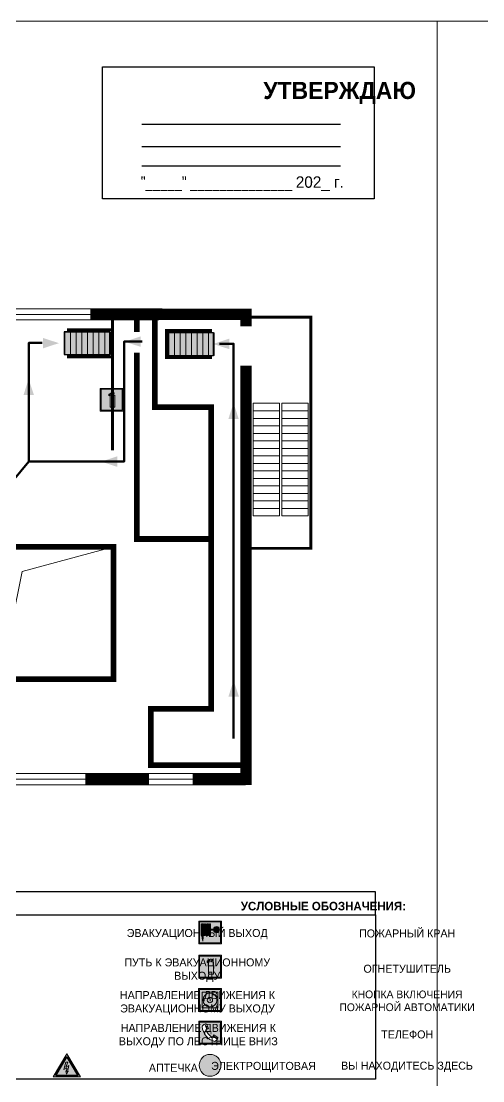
# Model space of a CAD drawing. Header units: millimetres. Extents: x 13810 to 67229, y 12374 to 21950.
# Drawn here: x 17756.1 to 17917.6, y 15359.5 to 15730.1 of the extents above; entities that cross this region are included whole.
import ezdxf

# ---------------------------------------------------------------- set-up
doc = ezdxf.new("R2010")
doc.units = ezdxf.units.MM
doc.layers.add('План_Штампы', color=7, linetype='Continuous')
doc.styles.add('обычный', font='arial.ttf')

# ---------------------------------------------------------------- blocks, each defined once
blk = doc.blocks.new('A$C3E6D3DDE')
at = {"lineweight": 5}
h = blk.add_hatch(color=40, dxfattribs=at)
h.paths.add_polyline_path([(24.1, 1.45), (16.46, -11.35), (31.74, -11.35)])
h.paths.add_polyline_path([(24.09, -0.46), (30.03, -10.41), (18.14, -10.41)], flags=16)
h.paths.add_polyline_path([(24.54, -3.08), (23.41, -6.02), (25.13, -5.01), (24.33, -8.5), (24.82, -8.27), (23.79, -9.86), (23.4, -8.04), (23.8, -8.43), (24.04, -6.29), (22.39, -7.25), (23.44, -3.08)], flags=0)
h = blk.add_hatch(color=256, dxfattribs=at)
h.paths.add_polyline_path([(24.37, 0.03, 0.567511), (23.82, 0.03), (17.59, -10.4, 0.582454), (17.86, -10.88), (30.32, -10.88, 0.582149), (30.6, -10.4)])
h.paths.add_polyline_path([(24.09, -0.46), (18.14, -10.41), (30.03, -10.41)], flags=16)
h.paths.add_polyline_path([(24.54, -3.08), (23.41, -6.02), (25.13, -5.01), (24.33, -8.5), (24.82, -8.27), (23.79, -9.86), (23.4, -8.04), (23.8, -8.43), (24.04, -6.29), (22.39, -7.25), (23.44, -3.08)], flags=0)
h = blk.add_hatch(color=40, dxfattribs=at)
h.paths.add_polyline_path([(24.09, -0.46), (18.14, -10.41), (30.03, -10.41)])
h.paths.add_polyline_path([(24.82, -8.27), (23.79, -9.86), (23.4, -8.04), (23.8, -8.43), (24.04, -6.29), (22.39, -7.25), (23.44, -3.08), (24.54, -3.08), (23.41, -6.02), (25.13, -5.01), (24.33, -8.5)], flags=16)
at = {"color": 40, "lineweight": 5}
for p, q in [((16.46, -11.35), (24.1, 1.45)), ((24.1, 1.45), (31.74, -11.35))]:
    blk.add_line(p, q, dxfattribs=at)
at = {"lineweight": 5}
for p, q in [((17.59, -10.4), (23.82, 0.03)), ((24.37, 0.03), (30.6, -10.4)), ((18.14, -10.41), (24.09, -0.46)), ((23.44, -3.08), (22.39, -7.25)), ((23.41, -6.02), (24.54, -3.08)), ((25.13, -5.01), (23.41, -6.02)), ((24.54, -3.08), (23.44, -3.08)), ((24.09, -0.46), (30.03, -10.41)), ((24.33, -8.5), (25.13, -5.01)), ((17.86, -10.88), (30.32, -10.88)), ((18.14, -10.41), (30.03, -10.41)), ((22.39, -7.25), (24.04, -6.29)), ((23.8, -8.43), (23.4, -8.04)), ((23.4, -8.04), (23.79, -9.86)), ((23.79, -9.86), (24.82, -8.27)), ((24.04, -6.29), (23.8, -8.43)), ((24.82, -8.27), (24.33, -8.5))]:
    blk.add_line(p, q, dxfattribs=at)
at = {"color": 50, "lineweight": 5}
blk.add_line((31.74, -11.35), (16.46, -11.35), dxfattribs=at)
blk = doc.blocks.new('A$C37112FD5')
at = {"true_color": 0xf5f5ff}
h = blk.add_hatch(color=7, dxfattribs=at)
h.dxf.hatch_style = 1
h.paths.add_polyline_path([(12.8, -7.4), (0, -7.4), (0, -20.2), (12.8, -20.2)])
h.paths.add_polyline_path([(12.29, -7.91), (12.29, -19.69), (0.51, -19.69), (0.51, -7.91)], flags=16)
h.paths.add_polyline_path([(4.98, -9.04, -0.42597), (5.17, -9.22), (5.17, -12.25), (5.17, -15.29, -0.432244), (4.98, -15.47), (4.83, -15.47, -0.42597), (4.64, -15.29), (4.64, -12.25), (4.64, -9.22, -0.432244), (4.83, -9.04)], flags=0)
h.paths.add_polyline_path([(4.28, -9.22), (4.28, -12.25), (4.28, -15.29, -0.432244), (4.09, -15.47), (3.94, -15.47, -0.42597), (3.75, -15.29), (3.75, -12.25), (3.75, -9.22, -0.432244), (3.94, -9.04), (4.09, -9.04, -0.42597)], flags=0)
h.paths.add_polyline_path([(5.72, -9.04), (5.87, -9.04, -0.42597), (6.06, -9.22), (6.06, -12.25), (6.06, -15.29, -0.432244), (5.87, -15.47), (5.72, -15.47, -0.42597), (5.53, -15.29), (5.53, -12.25), (5.53, -9.22, -0.432244)], flags=0)
h.paths.add_polyline_path([(6.42, -8.9), (6.5, -8.9, -0.42597), (6.69, -9.08), (6.69, -12.03), (8.21, -12.03, -15.824349), (8.21, -12.47), (6.69, -12.47), (6.69, -15.42, -0.432244), (6.5, -15.6), (6.42, -15.6)], flags=0)
h.paths.add_polyline_path([(3.39, -9.22), (3.39, -12.25), (3.39, -15.29, -0.432244), (3.2, -15.47), (3.05, -15.47, -0.42597), (2.85, -15.29), (2.85, -12.25), (2.85, -9.22, -0.432244), (3.05, -9.04), (3.2, -9.04, -0.42597)], flags=0)
h.paths.add_polyline_path([(2.5, -9.22), (2.5, -16.71), (1.96, -16.71), (1.96, -9.22, -0.432244), (2.15, -9.04), (2.31, -9.04, -0.42597)], flags=0)
h.paths.add_polyline_path([(1.61, -8.9), (1.61, -15.6), (1.57, -15.6, -0.42597), (1.37, -15.42), (1.37, -12.03), (1.37, -9.09, -0.432244), (1.57, -8.9)], flags=0)
h.paths.add_polyline_path([(9.76, -10.81), (9.76, -12.03), (8.49, -12.03, -0.336371)], flags=0)
h.paths.add_polyline_path([(8.49, -12.47), (9.76, -12.47), (9.76, -13.7, -0.336371)], flags=0)
h.paths.add_polyline_path([(10.11, -10.81, -0.336371), (11.38, -12.03), (10.11, -12.03)], flags=0)
h.paths.add_polyline_path([(10.11, -12.47), (11.38, -12.47, -0.336371), (10.11, -13.7)], flags=0)
h.paths.add_polyline_path([(2.5, -16.84), (2.5, -17.05), (1.97, -17.05), (1.97, -16.84)], flags=0)
h.paths.add_polyline_path([(2.5, -17.24, -0.033778), (2.24, -18.6, -0.033778), (1.97, -17.24)], flags=0)
h = blk.add_hatch(color=242)
h.dxf.hatch_style = 1
h.paths.add_polyline_path([(12.29, -7.91), (0.51, -7.91), (0.51, -19.69), (12.29, -19.69)])
h.paths.add_polyline_path([(6.42, -15.6), (6.42, -8.9), (6.5, -8.9, -0.42597), (6.69, -9.08), (6.69, -12.03), (8.21, -12.03, -15.824349), (8.21, -12.47), (6.69, -12.47), (6.69, -15.42, -0.432244), (6.5, -15.6)], flags=16)
h.paths.add_polyline_path([(5.87, -15.47), (5.72, -15.47, -0.42597), (5.53, -15.29), (5.53, -12.25), (5.53, -9.22, -0.432244), (5.72, -9.04), (5.87, -9.04, -0.42597), (6.06, -9.22), (6.06, -12.25), (6.06, -15.29, -0.432244)], flags=16)
h.paths.add_polyline_path([(4.98, -15.47), (4.83, -15.47, -0.42597), (4.64, -15.29), (4.64, -12.25), (4.64, -9.22, -0.432244), (4.83, -9.04), (4.98, -9.04, -0.42597), (5.17, -9.22), (5.17, -12.25), (5.17, -15.29, -0.432244)], flags=16)
h.paths.add_polyline_path([(4.09, -15.47), (3.94, -15.47, -0.42597), (3.75, -15.29), (3.75, -12.25), (3.75, -9.22, -0.432244), (3.94, -9.04), (4.09, -9.04, -0.42597), (4.28, -9.22), (4.28, -12.25), (4.28, -15.29, -0.432244)], flags=16)
h.paths.add_polyline_path([(3.2, -15.47), (3.05, -15.47, -0.42597), (2.85, -15.29), (2.85, -12.25), (2.85, -9.22, -0.432244), (3.05, -9.04), (3.2, -9.04, -0.42597), (3.39, -9.22), (3.39, -12.25), (3.39, -15.29, -0.432244)], flags=16)
h.paths.add_polyline_path([(2.5, -17.05), (1.97, -17.05), (1.97, -16.84), (2.5, -16.84)], flags=16)
h.paths.add_polyline_path([(2.5, -17.24, -0.033778), (2.24, -18.6, -0.033778), (1.97, -17.24)], flags=16)
h.paths.add_polyline_path([(2.5, -16.71), (1.96, -16.71), (1.96, -9.22, -0.432244), (2.15, -9.04), (2.31, -9.04, -0.42597), (2.5, -9.22)], flags=16)
h.paths.add_polyline_path([(1.61, -15.6), (1.57, -15.6, -0.42597), (1.37, -15.42), (1.37, -12.03), (1.37, -9.09, -0.432244), (1.57, -8.9), (1.61, -8.9)], flags=16)
h.paths.add_polyline_path([(8.49, -12.47), (9.76, -12.47), (9.76, -13.7, -0.336371)], flags=0)
h.paths.add_polyline_path([(10.11, -13.7), (10.11, -12.47), (11.38, -12.47, -0.336371)], flags=0)
h.paths.add_polyline_path([(8.49, -12.03, -0.336371), (9.76, -10.81), (9.76, -12.03)], flags=0)
h.paths.add_polyline_path([(10.11, -12.03), (10.11, -10.81, -0.336371), (11.38, -12.03)], flags=0)
h = blk.add_hatch(color=7, dxfattribs=at)
h.dxf.hatch_style = 1
h.paths.add_polyline_path([(1.61, -8.9), (1.57, -8.9, 0.432244), (1.37, -9.09), (1.37, -12.03), (1.37, -15.42, 0.42597), (1.57, -15.6), (1.61, -15.6)])
h.paths.add_polyline_path([(2.5, -9.22, 0.42597), (2.31, -9.04), (2.15, -9.04, 0.432244), (1.96, -9.22), (1.96, -16.71), (2.5, -16.71)])
h.paths.add_polyline_path([(2.5, -16.84), (1.97, -16.84), (1.97, -17.05), (2.5, -17.05)])
h.paths.add_polyline_path([(2.5, -17.24), (1.97, -17.24, 0.033778), (2.24, -18.6, 0.033778)])
h.paths.add_polyline_path([(3.39, -12.25), (3.39, -9.22, 0.42597), (3.2, -9.04), (3.05, -9.04, 0.432244), (2.85, -9.22), (2.85, -12.25), (2.85, -15.29, 0.42597), (3.05, -15.47), (3.2, -15.47, 0.432244), (3.39, -15.29)])
h.paths.add_polyline_path([(4.28, -12.25), (4.28, -9.22, 0.42597), (4.09, -9.04), (3.94, -9.04, 0.432244), (3.75, -9.22), (3.75, -12.25), (3.75, -15.29, 0.42597), (3.94, -15.47), (4.09, -15.47, 0.432244), (4.28, -15.29)])
h.paths.add_polyline_path([(5.17, -12.25), (5.17, -9.22, 0.42597), (4.98, -9.04), (4.83, -9.04, 0.432244), (4.64, -9.22), (4.64, -12.25), (4.64, -15.29, 0.42597), (4.83, -15.47), (4.98, -15.47, 0.432244), (5.17, -15.29)])
h.paths.add_polyline_path([(6.06, -12.25), (6.06, -9.22, 0.42597), (5.87, -9.04), (5.72, -9.04, 0.432244), (5.53, -9.22), (5.53, -12.25), (5.53, -15.29, 0.42597), (5.72, -15.47), (5.87, -15.47, 0.432244), (6.06, -15.29)])
h.paths.add_polyline_path([(6.69, -12.47), (8.21, -12.47, 15.824349), (8.21, -12.03), (6.69, -12.03), (6.69, -9.08, 0.42597), (6.5, -8.9), (6.42, -8.9), (6.42, -15.6), (6.5, -15.6, 0.432244), (6.69, -15.42)])
h.paths.add_polyline_path([(8.49, -12.47), (9.76, -12.47), (9.76, -13.7, -0.336371)], flags=16)
h.paths.add_polyline_path([(8.49, -12.03, -0.336371), (9.76, -10.81), (9.76, -12.03)], flags=16)
h.paths.add_polyline_path([(10.11, -12.47), (11.38, -12.47, -0.336371), (10.11, -13.7)], flags=16)
h.paths.add_polyline_path([(10.11, -12.03), (10.11, -10.81, -0.336371), (11.38, -12.03)], flags=16)
h = blk.add_hatch(color=242)
h.dxf.hatch_style = 1
h.paths.add_polyline_path([(9.76, -10.81, 0.336371), (8.49, -12.03), (9.76, -12.03)])
h.paths.add_polyline_path([(10.11, -10.81), (10.11, -12.03), (11.38, -12.03, 0.336371)])
h.paths.add_polyline_path([(11.38, -12.47), (10.11, -12.47), (10.11, -13.7, 0.336371)])
h.paths.add_polyline_path([(9.76, -12.47), (8.49, -12.47, 0.336371), (9.76, -13.7)])
at = {"color": 242, "lineweight": 5}
for p, q in [((0, -20.2), (0, -7.4)), ((0, -7.4), (12.8, -7.4)), ((1.37, -12.03), (1.37, -9.08)), ((1.57, -8.9), (1.61, -8.9)), ((1.61, -8.9), (1.61, -15.6)), ((1.96, -16.71), (1.96, -9.22)), ((2.15, -9.04), (2.31, -9.04)), ((2.5, -16.71), (2.5, -9.22)), ((2.85, -12.25), (2.85, -9.22)), ((3.05, -9.04), (3.2, -9.04)), ((3.39, -12.25), (3.39, -9.22)), ((3.75, -12.25), (3.75, -9.22)), ((3.94, -9.04), (4.09, -9.04)), ((4.28, -12.25), (4.28, -9.22)), ((4.64, -12.25), (4.64, -9.22)), ((4.83, -9.04), (4.98, -9.04)), ((5.17, -12.25), (5.17, -9.22)), ((5.53, -12.25), (5.53, -9.22)), ((5.72, -9.04), (5.87, -9.04)), ((6.06, -12.25), (6.06, -9.22)), ((6.42, -8.9), (6.42, -15.6)), ((6.5, -8.9), (6.42, -8.9)), ((6.69, -12.03), (6.69, -9.08)), ((9.76, -10.81), (9.76, -12.03)), ((10.11, -10.81), (10.11, -12.03)), ((12.8, -20.2), (12.8, -7.4)), ((1.37, -12.03), (1.37, -15.42)), ((1.57, -15.6), (1.61, -15.6)), ((1.96, -16.71), (2.5, -16.71)), ((1.97, -16.84), (2.5, -16.84)), ((1.97, -17.05), (1.97, -16.84)), ((2.5, -17.05), (1.97, -17.05)), ((1.97, -17.24), (2.5, -17.24)), ((2.5, -16.84), (2.5, -17.05)), ((2.85, -12.25), (2.85, -15.29)), ((3.05, -15.47), (3.2, -15.47)), ((3.39, -12.25), (3.39, -15.29)), ((3.75, -12.25), (3.75, -15.29)), ((3.94, -15.47), (4.09, -15.47)), ((4.28, -12.25), (4.28, -15.29)), ((4.64, -12.25), (4.64, -15.29)), ((4.83, -15.47), (4.98, -15.47)), ((5.17, -12.25), (5.17, -15.29)), ((5.53, -12.25), (5.53, -15.29)), ((5.72, -15.47), (5.87, -15.47)), ((6.06, -12.25), (6.06, -15.29)), ((6.42, -15.6), (6.5, -15.6)), ((8.21, -12.03), (6.69, -12.03)), ((8.21, -12.47), (6.69, -12.47)), ((6.69, -12.47), (6.69, -15.42)), ((9.76, -12.03), (8.49, -12.03)), ((9.76, -12.47), (8.49, -12.47)), ((9.76, -12.47), (9.76, -13.7)), ((11.38, -12.03), (10.11, -12.03)), ((11.38, -12.47), (10.11, -12.47)), ((10.11, -12.47), (10.11, -13.7)), ((0, -20.2), (12.8, -20.2))]:
    blk.add_line(p, q, dxfattribs=at)
blk.add_lwpolyline([(0.51, -7.91), (12.29, -7.91), (12.29, -19.69), (0.51, -19.69)], close=True, dxfattribs=at)
for centre, radius, start, end in [((1.56, -9.09), 0.182, 87.10267, 180.60715), ((2.15, -9.22), 0.182, 87.10267, 180.60715), ((2.32, -9.22), 0.182, 359.39285, 92.89733), ((3.04, -9.22), 0.182, 87.10267, 180.60715), ((3.21, -9.22), 0.182, 359.39285, 92.89733), ((3.93, -9.22), 0.182, 87.10267, 180.60715), ((4.1, -9.22), 0.182, 359.39285, 92.89733), ((4.82, -9.22), 0.182, 87.10267, 180.60715), ((4.99, -9.22), 0.182, 359.39285, 92.89733), ((5.71, -9.22), 0.182, 87.10267, 180.60715), ((5.88, -9.22), 0.182, 359.39285, 92.89733), ((6.51, -9.09), 0.182, 359.39285, 92.89733), ((9.93, -12.25), 1.74, 187.23185, 172.76815), ((9.93, -12.25), 1.46, 96.99266, 171.35851), ((9.93, -12.25), 1.46, 8.64149, 83.00734), ((1.56, -15.42), 0.182, 179.39285, 272.89733), ((12.17, -15.98), 10.27, 187.04098, 194.7793), ((-7.7, -15.98), 10.27, 345.2207, 352.95902), ((3.04, -15.29), 0.182, 179.39285, 272.89733), ((3.21, -15.29), 0.182, 267.10267, 0.60715), ((3.93, -15.29), 0.182, 179.39285, 272.89733), ((4.1, -15.29), 0.182, 267.10267, 0.60715), ((4.82, -15.29), 0.182, 179.39285, 272.89733), ((4.99, -15.29), 0.182, 267.10267, 0.60715), ((5.71, -15.29), 0.182, 179.39285, 272.89733), ((5.88, -15.29), 0.182, 267.10267, 0.60715), ((6.51, -15.42), 0.182, 267.10267, 0.60715), ((9.93, -12.25), 1.46, 188.64149, 263.00734), ((9.93, -12.25), 1.46, 276.99266, 351.35851)]:
    blk.add_arc(centre, radius, start, end, dxfattribs=at)
blk = doc.blocks.new('A$C7B8C2D5B')
at = {"lineweight": 0}
h = blk.add_hatch(color=5, dxfattribs=at)
h.dxf.hatch_style = 1
h.paths.add_polyline_path([(1.4, -3.02, 1), (-2.11, -3.02, 1)])
at = {"color": 5, "lineweight": 0}
blk.add_circle((-0.36, -3.02), 1.75, dxfattribs=at)
blk = doc.blocks.new('A$C456E1F9C')
at = {"lineweight": 5}
h = blk.add_hatch(color=242, dxfattribs=at)
h.paths.add_polyline_path([(0.51, -1.47), (0.51, -13.26), (12.29, -13.26), (12.29, -1.47)])
h.paths.add_polyline_path([(5.42, -4.95, -0.254479), (4.78, -5.4), (3.52, -2.53, -0.209735), (4.23, -2.4)], flags=16)
h.paths.add_polyline_path([(8.53, -8.6), (10.87, -10.17), (10.54, -10.76), (8.03, -9.13, -0.192251)], flags=16)
h.paths.add_polyline_path([(4.61, -5.49, 0.005518), (3.87, -5.72, 0.128647), (7.49, -10.01, 0.00809), (7.83, -9.33), (10.47, -10.97, -0.16736), (8.99, -12.25, -0.327862), (1.95, -3.95, -0.166952), (3.36, -2.62)], flags=16)
at = {"color": 242, "lineweight": 5}
for p, q in [((0, -13.77), (0, -0.97)), ((12.8, -0.97), (0, -0.97)), ((4.61, -5.49), (3.36, -2.62)), ((3.52, -2.53), (4.78, -5.4)), ((4.23, -2.4), (5.42, -4.95)), ((12.8, -13.77), (12.8, -0.97)), ((7.83, -9.33), (10.47, -10.97)), ((8.03, -9.13), (10.54, -10.76)), ((10.81, -10.12), (8.53, -8.6)), ((10.54, -10.76), (10.8, -10.3)), ((10.8, -10.3), (10.81, -10.12)), ((0, -13.77), (12.8, -13.77))]:
    blk.add_line(p, q, dxfattribs=at)
blk.add_lwpolyline([(0.51, -1.47), (12.29, -1.47), (12.29, -13.26), (0.51, -13.26)], close=True, dxfattribs=at)
for centre, radius, start, end in [((4.59, -5.34), 2.99, 114.28453, 152.19739), ((11.12, -3.31), 9.19, 183.99153, 256.60086), ((4.02, -3.27), 0.891, 76.32839, 123.70924), ((14.98, -39.1), 35.17, 107.14873, 108.41345), ((13.86, -0.94), 11.08, 205.55365, 234.87622), ((4.68, -4.59), 0.824, 276.9621, 334.07228), ((-13.31, 0.8), 23.44, 332.54871, 334.40268), ((8.94, -9.5), 0.989, 114.40924, 157.93883), ((7.87, -9.46), 3, 291.92908, 329.9329)]:
    blk.add_arc(centre, radius, start, end, dxfattribs=at)
blk = doc.blocks.new('A$C54414219')
at = {"true_color": 0xffffff}
h = blk.add_hatch(color=7, dxfattribs=at)
h.paths.add_polyline_path([(2.39, -9.45), (2.39, -18.3), (11.23, -18.3), (11.23, -9.45)], flags=0)
h.paths.add_polyline_path([(10.71, -13.87, -1), (2.92, -13.87, -1)], flags=0)
h.paths.add_polyline_path([(8.3, -13.87, -1), (5.33, -13.87, -1)], flags=0)
h.paths.add_polyline_path([(0.41, -7.47), (0.41, -20.27), (13.21, -20.27), (13.21, -7.47)])
h.paths.add_polyline_path([(0.92, -19.77), (12.71, -19.77), (12.71, -7.98), (0.92, -7.98)], flags=16)
h.paths.add_polyline_path([(11.23, -9.45), (11.23, -18.3), (2.39, -18.3), (2.39, -9.45)], flags=0)
at = {"lineweight": 5}
h = blk.add_hatch(color=242, dxfattribs=at)
h.paths.add_polyline_path([(12.71, -7.98), (0.92, -7.98), (0.92, -19.77), (12.71, -19.77)])
h.paths.add_polyline_path([(11.23, -18.3), (2.39, -18.3), (2.39, -9.45), (11.23, -9.45)], flags=16)
h.paths.add_polyline_path([(10.71, -13.87, -1), (2.92, -13.87, -1)], flags=0)
h.paths.add_polyline_path([(8.3, -13.87, -1), (5.33, -13.87, -1)], flags=0)
at = {"true_color": 0xffffff}
h = blk.add_hatch(color=7, dxfattribs=at)
h.paths.add_polyline_path([(2.39, -9.45), (2.39, -18.3), (11.23, -18.3), (11.23, -9.45)])
h.paths.add_polyline_path([(10.71, -13.87, -1), (2.92, -13.87, -1)], flags=16)
h.paths.add_polyline_path([(8.3, -13.87, -1), (5.33, -13.87, -1)], flags=0)
at = {"lineweight": 5}
h = blk.add_hatch(color=242, dxfattribs=at)
h.paths.add_polyline_path([(2.92, -13.87, 1), (10.71, -13.87, 1)])
h.paths.add_polyline_path([(8.3, -13.87, -1), (5.33, -13.87, -1)], flags=16)
at = {"color": 242, "lineweight": 5}
for p, q in [((0.41, -20.27), (0.41, -7.47)), ((0.41, -7.47), (13.21, -7.47)), ((0.41, -7.47), (13.21, -7.47)), ((13.21, -20.27), (13.21, -7.47)), ((0.41, -20.27), (13.21, -20.27))]:
    blk.add_line(p, q, dxfattribs=at)
for points in [[(0.92, -7.98), (12.71, -7.98), (12.71, -19.77), (0.92, -19.77)], [(2.39, -9.45), (11.23, -9.45), (11.23, -18.3), (2.39, -18.3)]]:
    blk.add_lwpolyline(points, close=True, dxfattribs=at)
for radius in [3.89, 1.49]:
    blk.add_circle((6.81, -13.87), radius, dxfattribs=at)
blk = doc.blocks.new('A$C3AD82952')
at = {"true_color": 0xf5f5ff}
h = blk.add_hatch(color=7, dxfattribs=at)
h.dxf.hatch_style = 1
h.paths.add_polyline_path([(8.21, 8.73, 0.414214), (7.89, 9.05), (7.22, 9.05), (7.22, 9.92), (7.59, 9.92, 1), (7.57, 10.36), (7.22, 10.36), (7.22, 10.6), (6.43, 10.6), (6.43, 10.36), (6.01, 10.36), (4.74, 9.59), (4.74, 8.69), (4.98, 8.73), (4.98, 9.26), (6.12, 9.91), (6.43, 9.91), (6.43, 9.05), (5.76, 9.05, 0.414214), (5.44, 8.73), (5.44, 2.2), (8.21, 2.2)], flags=0)
h.paths.add_polyline_path([(12.8, 12.8), (0, 12.8), (0, 0), (12.8, 0)])
h.paths.add_polyline_path([(0.51, 12.29), (12.29, 12.29), (12.29, 0.51), (0.51, 0.51)], flags=16)
h.paths.add_polyline_path([(4.74, 9.59), (6.01, 10.36), (6.43, 10.36), (6.43, 10.6), (7.22, 10.6), (7.22, 10.36), (7.59, 10.36, -0.94586), (7.59, 9.92), (7.22, 9.92), (7.22, 9.05), (7.89, 9.05, -0.414214), (8.21, 8.73), (8.21, 2.2), (5.44, 2.2), (5.44, 8.73, -0.414214), (5.76, 9.05), (6.43, 9.05), (6.43, 9.91), (6.12, 9.91), (4.98, 9.26), (4.98, 8.73), (4.74, 8.69)], flags=0)
h = blk.add_hatch(color=242)
h.dxf.hatch_style = 1
h.paths.add_polyline_path([(12.29, 12.29), (0.51, 12.29), (0.51, 0.51), (12.29, 0.51)])
h.paths.add_polyline_path([(4.74, 8.69), (4.74, 9.59), (6.01, 10.36), (6.43, 10.36), (6.43, 10.6), (7.22, 10.6), (7.22, 10.36), (7.59, 10.36, -0.94586), (7.59, 9.92), (7.22, 9.92), (7.22, 9.05), (7.89, 9.05, -0.414214), (8.21, 8.73), (8.21, 2.2), (5.44, 2.2), (5.44, 8.73, -0.414214), (5.76, 9.05), (6.43, 9.05), (6.43, 9.91), (6.12, 9.91), (4.98, 9.26), (4.98, 8.73)], flags=16)
h = blk.add_hatch(color=7, dxfattribs=at)
h.dxf.hatch_style = 1
h.paths.add_polyline_path([(8.21, 8.73, 0.414214), (7.89, 9.05), (7.22, 9.05), (7.22, 9.92), (7.59, 9.92, 1), (7.57, 10.36), (7.22, 10.36), (7.22, 10.6), (6.43, 10.6), (6.43, 10.36), (6.01, 10.36), (4.74, 9.59), (4.74, 8.69), (4.98, 8.73), (4.98, 9.26), (6.12, 9.91), (6.43, 9.91), (6.43, 9.05), (5.76, 9.05, 0.414214), (5.44, 8.73), (5.44, 2.2), (8.21, 2.2)])
at = {"color": 242, "lineweight": 5}
for p, q in [((0, 0), (0, 12.8)), ((0, 12.8), (12.8, 12.8)), ((12.8, 0), (12.8, 12.8)), ((6.01, 10.36), (4.74, 9.59)), ((4.74, 9.59), (4.74, 8.69)), ((4.74, 8.69), (4.98, 8.73)), ((4.98, 9.26), (6.12, 9.91)), ((4.98, 8.73), (4.98, 9.26)), ((5.44, 2.2), (5.44, 8.73)), ((5.76, 9.05), (6.43, 9.05)), ((6.01, 10.36), (6.43, 10.36)), ((6.12, 9.91), (6.43, 9.91)), ((7.22, 10.6), (6.43, 10.6)), ((6.43, 10.6), (6.43, 10.36)), ((6.43, 9.91), (6.43, 9.05)), ((7.22, 10.36), (7.22, 10.6)), ((7.59, 10.36), (7.22, 10.36)), ((7.22, 9.05), (7.22, 9.92)), ((7.59, 9.92), (7.22, 9.92)), ((7.89, 9.05), (7.22, 9.05)), ((8.21, 2.2), (8.21, 8.73)), ((0, 0), (12.8, 0)), ((5.44, 2.2), (8.21, 2.2))]:
    blk.add_line(p, q, dxfattribs=at)
blk.add_lwpolyline([(0.51, 12.29), (12.29, 12.29), (12.29, 0.51), (0.51, 0.51)], close=True, dxfattribs=at)
for centre, radius, start, end in [((5.76, 8.73), 0.32, 90, 180), ((7.58, 10.14), 0.223, 273.18746, 86.81254), ((7.89, 8.73), 0.32, 0, 90)]:
    blk.add_arc(centre, radius, start, end, dxfattribs=at)
blk = doc.blocks.new('A$C7B4425F7')
at = {"true_color": 0xffffff}
blk.add_hatch(color=7, dxfattribs=at).paths.add_polyline_path([(0, 0), (-16, 0), (-16, -8), (0, -8)])
h = blk.add_hatch(color=126)
h.paths.add_polyline_path([(-0.2, -0.2), (-15.8, -0.2), (-15.8, -7.8), (-0.2, -7.8)])
h.paths.add_polyline_path([(-11.76, -2.03), (-11.76, -3.66), (-11.17, -3.66, -0.568275), (-11.17, -6.18), (-12.58, -6.18), (-12.58, -2.03)], flags=16)
h.paths.add_polyline_path([(-13.33, -4.12, -0.495768), (-13.59, -6.18), (-15.03, -6.18), (-15.03, -2.03), (-13.59, -2.03, -0.487973)], flags=16)
h.paths.add_polyline_path([(-10.25, -2.03), (-9.48, -2.03), (-9.48, -6.18), (-10.25, -6.18)], flags=16)
h.paths.add_polyline_path([(-13.84, -3.69), (-14.24, -3.69), (-14.24, -3.03), (-13.9, -3.03, -0.692621)], flags=0)
h.paths.add_polyline_path([(-9.15, -2.03), (-8.4, -2.03), (-8.04, -3.07), (-7.68, -2.03), (-6.93, -2.03), (-7.64, -4.1), (-6.93, -6.18), (-7.68, -6.18), (-8.04, -5.14), (-8.4, -6.18), (-9.15, -6.18), (-8.44, -4.1)], flags=16)
h.paths.add_polyline_path([(-11.76, -4.46), (-11.42, -4.46, -0.692621), (-11.36, -5.12), (-11.76, -5.12)], flags=0)
h.paths.add_polyline_path([(-13.9, -5.2), (-14.24, -5.2), (-14.24, -4.55), (-13.84, -4.55, -0.708038)], flags=0)
edge = h.paths.add_edge_path(flags=16)
edge.add_ellipse((-5.51, -4.08), major_axis=(0, 2.05), ratio=0.586184, start_angle=0, end_angle=360)
edge = h.paths.add_edge_path(flags=0)
edge.add_ellipse((-5.51, -4.08), major_axis=(0, 1.14), ratio=0.454828, start_angle=0, end_angle=360)
h.paths.add_polyline_path([(-4.13, -4.96, 0.377264), (-3.48, -4.52, 0.0555), (-3.16, -2.03), (-1.66, -2.03), (-1.66, -4.96), (-0.96, -4.96), (-0.96, -7.01), (-1.75, -7.01), (-1.75, -6.18), (-3.3, -6.18), (-3.3, -7.02), (-4.13, -7.02)], flags=16)
h.paths.add_polyline_path([(-2.73, -2.91), (-2.28, -2.91), (-2.28, -4.96), (-3.05, -4.96, 0.079136)], flags=0)
at = {"color": 126}
blk.add_lwpolyline([(-16, -8), (0, -8), (0, 0), (-16, 0)], close=True, dxfattribs=at)

msp = doc.modelspace()

# ---------------------------------------------------------------- linework, layer by layer
at = {"color": 126, "lineweight": 0, "true_color": 0x008754}
for points in [[(17301.58, 15730.12), (17901.58, 15730.12), (17901.58, 15335.12), (17301.58, 15335.12)], [(17901.58, 15730.12), (18501.58, 15730.12), (18501.58, 15335.12), (17901.58, 15335.12)]]:
    msp.add_lwpolyline(points, close=True, dxfattribs=at)
for points in [[(17784.52, 15714.15), (17879.53, 15714.15), (17879.53, 15667.94), (17784.52, 15667.94)], [(17736.2, 15417.53), (17879.96, 15417.53), (17879.96, 15425.58), (17736.2, 15425.58)], [(17736.2, 15417.53), (17879.96, 15417.53), (17879.96, 15360.13), (17736.2, 15360.13)]]:
    msp.add_lwpolyline(points, close=True)
for points in [[(17798.27, 15694.1), (17867.8, 15694.1)], [(17798.27, 15686.34), (17867.8, 15686.34)], [(17798.27, 15679.55), (17867.8, 15679.55)]]:
    msp.add_lwpolyline(points)
at = {"lineweight": 0}
for points in [[(17369.21, 15629.52), (17805.33, 15629.52)], [(17368.08, 15625.66), (17804.2, 15625.66)], [(17370.28, 15627.57), (17806.4, 15627.57)], [(17748.79, 15499.95), (17756.44, 15537.59), (17788.3, 15546.27)], [(17423.92, 15466.96), (17835.13, 15466.96)], [(17423.28, 15463.02), (17834.49, 15463.02)], [(17424.08, 15465.01), (17835.29, 15465.01)]]:
    msp.add_lwpolyline(points, dxfattribs=at)
at = {"lineweight": 100, "const_width": 4}
for points in [[(17780.29, 15627.57), (17834.69, 15627.57), (17834.69, 15623.37)], [(17834.69, 15609.67), (17834.69, 15465.01), (17816, 15465.01)], [(17800.79, 15465.01), (17778.54, 15465.01)]]:
    msp.add_lwpolyline(points, dxfattribs=at)
at = {"lineweight": 0}
for points, const_width in [([(17788.01, 15626.9), (17788.01, 15580.05)], 1), ([(17796.51, 15621.35), (17796.51, 15626.17)], 2), ([(17822.5, 15549), (17822.5, 15595.09), (17802.79, 15595.09), (17802.79, 15626.01)], 2), ([(17835.03, 15626.59), (17857.37, 15626.59), (17857.37, 15545.72), (17834.74, 15545.72)], 1), ([(17772.07, 15612.69), (17788.04, 15612.69), (17788.04, 15622.18), (17772.07, 15622.18)], 1), ([(17822.84, 15621.93), (17806.87, 15621.93), (17806.87, 15612.43), (17822.84, 15612.43)], 1), ([(17796.51, 15611.5), (17796.51, 15614.2)], 2), ([(17796.51, 15611.5), (17796.51, 15549), (17822.5, 15549), (17822.5, 15489.59), (17801.37, 15489.59), (17801.37, 15469.93), (17834.37, 15469.93)], 2), ([(17749.04, 15546.27), (17788.3, 15546.27), (17788.3, 15499.95), (17748.79, 15499.95), (17748.79, 15546.27), (17750.09, 15546.27)], 2)]:
    msp.add_lwpolyline(points, dxfattribs=dict(at, const_width=const_width))
at = {"color": 126, "lineweight": 100, "true_color": 0x008754}
for points in [[(17758.76, 15576.08), (17792.05, 15576.08), (17792.05, 15618.03), (17798.43, 15618.03)], [(17763.41, 15617.66), (17758.76, 15617.66), (17758.76, 15576.08)], [(17825.38, 15617.28), (17830.34, 15617.28), (17830.34, 15479.18)], [(17758.76, 15576.08), (17743.45, 15557.75)]]:
    msp.add_lwpolyline(points, dxfattribs=at)
at = {"lineweight": 0}
for points in [[(17773.34, 15613.49), (17771.36, 15613.49), (17771.36, 15621.4), (17773.34, 15621.4)], [(17775.33, 15613.49), (17773.34, 15613.49), (17773.34, 15621.4), (17775.33, 15621.4)], [(17777.32, 15613.49), (17775.33, 15613.49), (17775.33, 15621.4), (17777.32, 15621.4)], [(17779.3, 15613.49), (17777.32, 15613.49), (17777.32, 15621.4), (17779.3, 15621.4)], [(17781.29, 15613.49), (17779.3, 15613.49), (17779.3, 15621.4), (17781.29, 15621.4)], [(17783.27, 15613.49), (17781.29, 15613.49), (17781.29, 15621.4), (17783.27, 15621.4)], [(17785.26, 15613.49), (17783.27, 15613.49), (17783.27, 15621.4), (17785.26, 15621.4)], [(17787.24, 15613.49), (17785.26, 15613.49), (17785.26, 15621.4), (17787.24, 15621.4)], [(17807.67, 15621.13), (17809.65, 15621.13), (17809.65, 15613.21), (17807.67, 15613.21)], [(17809.65, 15621.13), (17811.64, 15621.13), (17811.64, 15613.21), (17809.65, 15613.21)], [(17811.64, 15621.13), (17813.62, 15621.13), (17813.62, 15613.21), (17811.64, 15613.21)], [(17813.62, 15621.13), (17815.61, 15621.13), (17815.61, 15613.21), (17813.62, 15613.21)], [(17815.61, 15621.13), (17817.59, 15621.13), (17817.59, 15613.21), (17815.61, 15613.21)], [(17817.59, 15621.13), (17819.58, 15621.13), (17819.58, 15613.21), (17817.59, 15613.21)], [(17819.58, 15621.13), (17821.56, 15621.13), (17821.56, 15613.21), (17819.58, 15613.21)], [(17821.56, 15621.13), (17823.55, 15621.13), (17823.55, 15613.21), (17821.56, 15613.21)], [(17837.26, 15593.83), (17846.48, 15593.83), (17846.48, 15596.46), (17837.26, 15596.46)], [(17847.21, 15593.83), (17856.43, 15593.83), (17856.43, 15596.46), (17847.21, 15596.46)], [(17837.26, 15591.21), (17846.48, 15591.21), (17846.48, 15593.83), (17837.26, 15593.83)], [(17847.21, 15591.21), (17856.43, 15591.21), (17856.43, 15593.83), (17847.21, 15593.83)], [(17837.26, 15588.58), (17846.48, 15588.58), (17846.48, 15591.21), (17837.26, 15591.21)], [(17837.26, 15585.95), (17846.48, 15585.95), (17846.48, 15588.58), (17837.26, 15588.58)], [(17847.21, 15588.58), (17856.43, 15588.58), (17856.43, 15591.21), (17847.21, 15591.21)], [(17847.21, 15585.95), (17856.43, 15585.95), (17856.43, 15588.58), (17847.21, 15588.58)], [(17837.26, 15583.33), (17846.48, 15583.33), (17846.48, 15585.95), (17837.26, 15585.95)], [(17847.21, 15583.33), (17856.43, 15583.33), (17856.43, 15585.95), (17847.21, 15585.95)], [(17837.26, 15580.7), (17846.48, 15580.7), (17846.48, 15583.33), (17837.26, 15583.33)], [(17837.26, 15578.07), (17846.48, 15578.07), (17846.48, 15580.7), (17837.26, 15580.7)], [(17847.21, 15580.7), (17856.43, 15580.7), (17856.43, 15583.33), (17847.21, 15583.33)], [(17847.21, 15578.07), (17856.43, 15578.07), (17856.43, 15580.7), (17847.21, 15580.7)], [(17837.26, 15575.44), (17846.48, 15575.44), (17846.48, 15578.07), (17837.26, 15578.07)], [(17847.21, 15575.44), (17856.43, 15575.44), (17856.43, 15578.07), (17847.21, 15578.07)], [(17837.26, 15572.82), (17846.48, 15572.82), (17846.48, 15575.44), (17837.26, 15575.44)], [(17847.21, 15572.82), (17856.43, 15572.82), (17856.43, 15575.44), (17847.21, 15575.44)], [(17837.26, 15570.19), (17846.48, 15570.19), (17846.48, 15572.82), (17837.26, 15572.82)], [(17837.26, 15567.56), (17846.48, 15567.56), (17846.48, 15570.19), (17837.26, 15570.19)], [(17847.21, 15570.19), (17856.43, 15570.19), (17856.43, 15572.82), (17847.21, 15572.82)], [(17847.21, 15567.56), (17856.43, 15567.56), (17856.43, 15570.19), (17847.21, 15570.19)], [(17837.26, 15564.94), (17846.48, 15564.94), (17846.48, 15567.56), (17837.26, 15567.56)], [(17847.21, 15564.94), (17856.43, 15564.94), (17856.43, 15567.56), (17847.21, 15567.56)], [(17837.26, 15562.31), (17846.48, 15562.31), (17846.48, 15564.94), (17837.26, 15564.94)], [(17837.26, 15559.68), (17846.48, 15559.68), (17846.48, 15562.31), (17837.26, 15562.31)], [(17847.21, 15562.31), (17856.43, 15562.31), (17856.43, 15564.94), (17847.21, 15564.94)], [(17847.21, 15559.68), (17856.43, 15559.68), (17856.43, 15562.31), (17847.21, 15562.31)], [(17837.26, 15557.06), (17846.48, 15557.06), (17846.48, 15559.68), (17837.26, 15559.68)], [(17847.21, 15557.06), (17856.43, 15557.06), (17856.43, 15559.68), (17847.21, 15559.68)]]:
    msp.add_lwpolyline(points, close=True, dxfattribs=at)
at = {"layer": 'План_Штампы', "color": 126, "true_color": 0x008754}
for points in [[(17763.63, 15615.65), (17763.64, 15619.32), (17769.26, 15617.51)], [(17778.41, 15615.7), (17778.41, 15619.36), (17784.03, 15617.55)], [(17797.89, 15619.87), (17797.88, 15616.21), (17792.26, 15618.02)], [(17818.55, 15619.13), (17818.54, 15615.47), (17812.92, 15617.28)], [(17828.83, 15619.07), (17828.83, 15615.41), (17823.2, 15617.22)], [(17760.52, 15599.37), (17756.86, 15599.37), (17758.66, 15604.99)], [(17832.19, 15590.92), (17828.52, 15590.93), (17830.33, 15596.55)], [(17789.65, 15577.91), (17789.64, 15574.25), (17784.02, 15576.06)], [(17832.21, 15493.88), (17828.55, 15493.88), (17830.36, 15499.5)]]:
    msp.add_solid(points, dxfattribs=at)

# ---------------------------------------------------------------- block references
for name, p, xscale, yscale, zscale in [('A$C3AD82952', (17783.73, 15593.7), 0.625, 0.625, 0.625), ('A$C37112FD5', (17818.15, 15420.02), 0.6249984004534781, 0.6249984004534781, 0.6249984004534781), ('A$C3AD82952', (17818.15, 15395.41), 0.625, 0.625, 0.625), ('A$C54414219', (17817.84, 15396.42), 0.625, 0.625, 0.625), ('A$C456E1F9C', (17818.15, 15380.95), 0.625, 0.625, 0.625), ('A$C3E6D3DDE', (17756.99, 15368), 0.625, 0.625, 0.625), ('A$C7B8C2D5B', (17822.92, 15371.49), 2.177419353276491, 2.177419353276491, 2.177419353276491)]:
    msp.add_blockref(name, p, dxfattribs=dict(xscale=xscale, yscale=yscale, zscale=zscale))
at = {"layer": 'План_Штампы'}
for p in [(17787.06, 15621.51), (17823.28, 15621.16)]:
    msp.add_blockref('A$C7B4425F7', p, dxfattribs=at)

# ---------------------------------------------------------------- texts
at = {"lineweight": 0, "attachment_point": 5, "style": 'обычный'}
for s, insert, char_height, width in [('\\pi-18,l18,t18;{\\fProxima Nova Rg|b1|i0|c204|p2;УТВЕРЖДАЮ\\H1.1997x; }', (17867.47, 15705.03), 6, 126.6484), ('{\\fArial Narrow|b0|i0|c204|p34;"_____" ______________ \\fProxima Nova Rg|b0|i0|c204|p2;202_ г. }', (17833.43, 15673.27), 4, 78.6503), ('{\\fProxima Nova Rg|b1|i0|c204|p2;УСЛОВНЫЕ ОБОЗНАЧЕНИЯ:\\H1.1997x; }', (17861.78, 15420.58), 3, 175.1736), ('\\pi-8.4,l8.4,t8.4;{\\fProxima Nova Rg|b0|i0|c204|p2;ЭВАКУАЦИОННЫЙ ВЫХОД\\H1.6404x; }', (17817.63, 15410.79), 2.8, 126.6484), ('\\pi-8.4,l8.4,t8.4;{\\fProxima Nova Rg|b0|i0|c204|p2;ПОЖАРНЫЙ КРАН\\H1.6404x; }', (17891.09, 15411.03), 2.8, 126.6484), ('\\pi-8.4,l8.4,t8.4;{\\fProxima Nova Rg|b0|i0|c204|p2;ПУТЬ К ЭВАКУАЦИОННОМУ \\PВЫХОДУ }', (17817.64, 15398.18), 2.8, 126.6484), ('\\pi-8.4,l8.4,t8.4;{\\fProxima Nova Rg|b0|i0|c204|p2;ОГНЕТУШИТЕЛЬ\\H1.1997x; }', (17891.11, 15398.68), 2.8, 126.6484), ('\\pi-8.4,l8.4,t8.4;{\\fProxima Nova Rg|b0|i0|c204|p2;НАПРАВЛЕНИЕ ДВИЖЕНИЯ К \\PЭВАКУАЦИОННОМУ ВЫХОДУ}', (17817.73, 15386.74), 2.8, 126.6484), ('\\pi-8.1,l8.1,t8.1;{\\fProxima Nova Rg|b0|i0|c204|p2;КНОПКА ВКЛЮЧЕНИЯ\\PПОЖАРНОЙ АВТОМАТИКИ}', (17891.06, 15387.46), 2.7, 126.6484), ('\\pi-8.4,l8.4,t8.4;{\\fProxima Nova Rg|b0|i0|c204|p2;НАПРАВЛЕНИЕ ДВИЖЕНИЯ К \\PВЫХОДУ ПО ЛЕСТНИЦЕ ВНИЗ}', (17818.02, 15375.26), 2.8, 126.6484), ('\\pi-8.4,l8.4,t8.4;{\\fProxima Nova Rg|b0|i0|c204|p2;ТЕЛЕФОН\\H1.1997x; }', (17891.1, 15375.7), 2.8, 126.6484), ('\\pi-8.4,l8.4,t8.4;{\\fProxima Nova Rg|b0|i0|c204|p2;ЭЛЕКТРОЩИТОВАЯ\\H1.1997x; }', (17840.82, 15364.31), 2.8, 126.6484), ('\\pi-8.4,l8.4,t8.4;{\\fProxima Nova Rg|b0|i0|c204|p2;ВЫ НАХОДИТЕСЬ ЗДЕСЬ\\H1.1997x; }', (17891.04, 15364.39), 2.8, 126.6484), ('\\pi-8.4,l8.4,t8.4;{\\fProxima Nova Rg|b0|i0|c204|p2;АПТЕЧКА\\H1.1667x; }', (17809.29, 15364.04), 2.8, 126.6484)]:
    msp.add_mtext(s, dxfattribs=dict(at, insert=insert, char_height=char_height, width=width))

doc.saveas('drawing.dxf')
